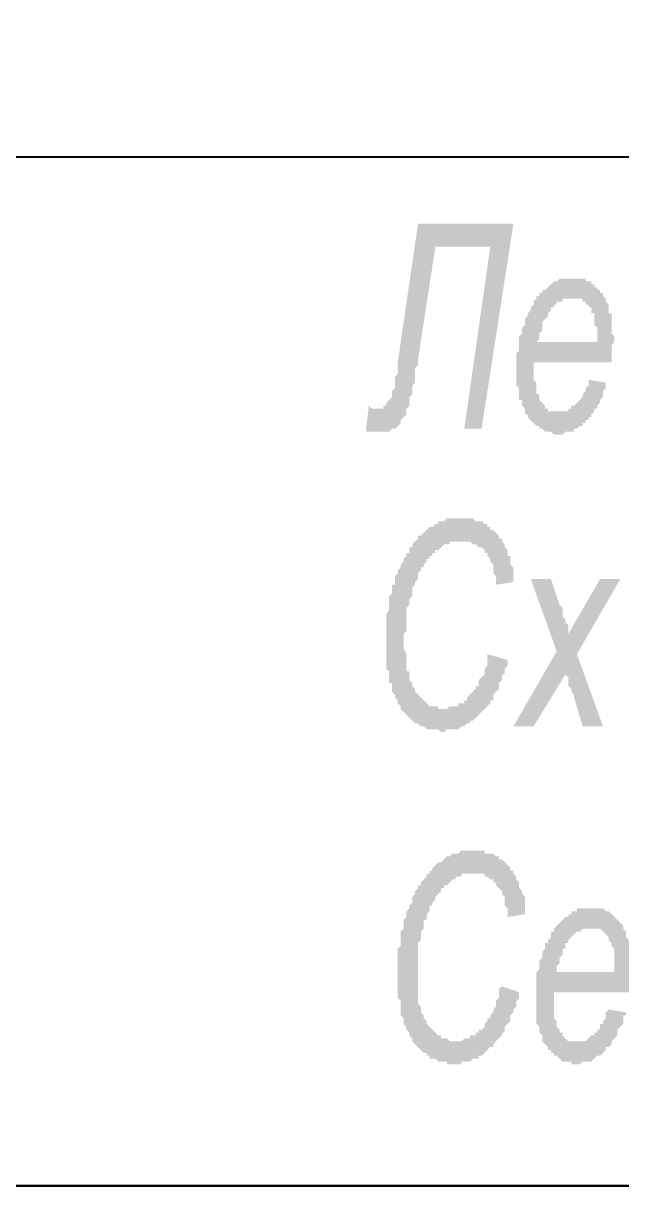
# Model space of a CAD drawing. Header units: millimetres. Extents: x 1372 to 666090, y 1285 to 31551.
# Drawn here: x 574991 to 575854, y 2747 to 4426 of the extents above; entities that cross this region are included whole.
import ezdxf

# ---------------------------------------------------------------- set-up
doc = ezdxf.new("R2010")
doc.units = ezdxf.units.MM
for name, color, linetype in [('PDF _2D-чертеж - Общий_Ном._пера__21', 7, 'Continuous'), ('PDF _75-АЗ Штамп', 7, 'Continuous'), ('PDF _ar_note_Ном._пера__252_Ном._пера__7', 7, 'Continuous')]:
    doc.layers.add(name, color=color, linetype=linetype)

msp = doc.modelspace()

# ---------------------------------------------------------------- hatches: boundary and pattern name
at = {"layer": 'PDF _75-АЗ Штамп', "transparency": 33554559}
for points in [[(575560.3, 4136.2), (575698, 4136.2), (575652.1, 3840.1), (575627.1, 3840.1), (575664.6, 4102.8), (575585.4, 4102.8), (575560.3, 3940.2), (575560.3, 3931.8), (575556.2, 3927.7), (575556.2, 3923.5), (575556.2, 3915.2), (575556.2, 3911), (575556.2, 3906.8), (575552, 3902.7), (575552, 3898.5), (575552, 3894.3), (575552, 3890.1), (575547.8, 3886), (575547.8, 3881.8), (575547.8, 3877.6), (575547.8, 3873.5), (575543.7, 3869.3), (575543.7, 3869.3), (575543.7, 3865.1), (575543.7, 3860.9), (575543.7, 3860.9), (575539.5, 3856.8), (575539.5, 3856.8), (575539.5, 3856.8), (575535.3, 3852.6), (575535.3, 3848.4), (575535.3, 3848.4), (575531.1, 3844.3), (575531.1, 3844.3), (575527, 3840.1), (575522.8, 3840.1), (575522.8, 3840.1), (575518.6, 3835.9), (575514.5, 3835.9), (575514.5, 3835.9), (575510.3, 3835.9), (575506.1, 3835.9), (575501.9, 3835.9), (575501.9, 3835.9), (575501.9, 3835.9), (575497.8, 3835.9), (575497.8, 3835.9), (575493.6, 3835.9), (575489.4, 3835.9), (575485.3, 3835.9), (575485.3, 3840.1), (575489.4, 3873.5), (575493.6, 3869.3), (575497.8, 3869.3), (575501.9, 3869.3), (575501.9, 3869.3), (575506.1, 3869.3), (575506.1, 3869.3), (575506.1, 3869.3), (575510.3, 3869.3), (575510.3, 3873.5), (575514.5, 3873.5), (575514.5, 3877.6), (575518.6, 3881.8), (575518.6, 3881.8), (575518.6, 3881.8), (575522.8, 3886), (575522.8, 3890.1), (575522.8, 3890.1), (575522.8, 3894.3), (575527, 3898.5), (575527, 3902.7), (575527, 3906.8), (575527, 3911), (575527, 3915.2), (575531.1, 3919.3), (575531.1, 3923.5), (575531.1, 3931.8), (575531.1, 3936)], [(575660.4, 3514.8), (575689.6, 3506.4), (575689.6, 3502.3), (575689.6, 3498.1), (575685.5, 3493.9), (575685.5, 3489.8), (575685.5, 3485.6), (575681.3, 3485.6), (575681.3, 3481.4), (575681.3, 3477.2), (575677.1, 3473.1), (575677.1, 3468.9), (575677.1, 3464.7), (575672.9, 3460.6), (575672.9, 3460.6), (575668.8, 3456.4), (575668.8, 3452.2), (575668.8, 3448.1), (575664.6, 3448.1), (575664.6, 3443.9), (575660.4, 3439.7), (575660.4, 3439.7), (575656.3, 3435.5), (575656.3, 3435.5), (575652.1, 3431.4), (575652.1, 3431.4), (575647.9, 3427.2), (575647.9, 3427.2), (575643.7, 3423), (575643.7, 3423), (575639.6, 3418.9), (575635.4, 3418.9), (575635.4, 3414.7), (575631.2, 3414.7), (575631.2, 3414.7), (575627.1, 3410.5), (575622.9, 3410.5), (575622.9, 3410.5), (575618.7, 3406.3), (575614.6, 3406.3), (575614.6, 3406.3), (575610.4, 3406.3), (575606.2, 3406.3), (575606.2, 3406.3), (575602, 3406.3), (575597.9, 3402.2), (575597.9, 3402.2), (575597.9, 3402.2), (575593.7, 3402.2), (575589.5, 3406.3), (575585.4, 3406.3), (575585.4, 3406.3), (575581.2, 3406.3), (575577, 3406.3), (575572.8, 3406.3), (575572.8, 3406.3), (575568.7, 3410.5), (575564.5, 3410.5), (575564.5, 3410.5), (575560.3, 3414.7), (575560.3, 3414.7), (575556.2, 3414.7), (575552, 3418.9), (575552, 3418.9), (575547.8, 3423), (575547.8, 3423), (575543.7, 3427.2), (575543.7, 3427.2), (575539.5, 3431.4), (575539.5, 3431.4), (575535.3, 3435.5), (575535.3, 3435.5), (575535.3, 3439.7), (575531.1, 3443.9), (575531.1, 3443.9), (575531.1, 3448.1), (575527, 3452.2), (575527, 3456.4), (575527, 3456.4), (575522.8, 3460.6), (575522.8, 3464.7), (575522.8, 3468.9), (575522.8, 3473.1), (575518.6, 3473.1), (575518.6, 3477.2), (575518.6, 3481.4), (575518.6, 3485.6), (575518.6, 3489.8), (575514.5, 3493.9), (575514.5, 3498.1), (575514.5, 3502.3), (575514.5, 3506.4), (575514.5, 3510.6), (575514.5, 3514.8), (575514.5, 3519), (575514.5, 3527.3), (575514.5, 3531.5), (575514.5, 3531.5), (575514.5, 3535.6), (575514.5, 3539.8), (575514.5, 3544), (575514.5, 3548.1), (575514.5, 3552.3), (575514.5, 3556.5), (575514.5, 3560.7), (575514.5, 3564.8), (575514.5, 3569), (575514.5, 3573.2), (575518.6, 3577.3), (575518.6, 3581.5), (575518.6, 3585.7), (575518.6, 3589.9), (575518.6, 3594), (575518.6, 3598.2), (575522.8, 3602.4), (575522.8, 3606.5), (575522.8, 3610.7), (575522.8, 3614.9), (575527, 3614.9), (575527, 3619), (575527, 3623.2), (575527, 3627.4), (575531.1, 3631.6), (575531.1, 3635.7), (575531.1, 3635.7), (575535.3, 3639.9), (575535.3, 3644.1), (575539.5, 3648.2), (575539.5, 3648.2), (575539.5, 3652.4), (575543.7, 3656.6), (575543.7, 3660.8), (575547.8, 3660.8), (575547.8, 3664.9), (575547.8, 3669.1), (575552, 3669.1), (575552, 3673.3), (575556.2, 3677.4), (575556.2, 3677.4), (575560.3, 3681.6), (575560.3, 3685.8), (575564.5, 3685.8), (575568.7, 3689.9), (575568.7, 3689.9), (575572.8, 3694.1), (575572.8, 3694.1), (575577, 3698.3), (575577, 3698.3), (575581.2, 3698.3), (575585.4, 3702.5), (575585.4, 3702.5), (575589.5, 3702.5), (575589.5, 3706.6), (575593.7, 3706.6), (575597.9, 3706.6), (575597.9, 3706.6), (575602, 3710.8), (575606.2, 3710.8), (575606.2, 3710.8), (575610.4, 3710.8), (575614.6, 3710.8), (575614.6, 3710.8), (575618.7, 3710.8), (575622.9, 3710.8), (575627.1, 3710.8), (575627.1, 3710.8), (575631.2, 3710.8), (575635.4, 3710.8), (575639.6, 3710.8), (575639.6, 3710.8), (575643.7, 3706.6), (575647.9, 3706.6), (575647.9, 3706.6), (575652.1, 3706.6), (575656.3, 3702.5), (575656.3, 3702.5), (575660.4, 3702.5), (575660.4, 3698.3), (575664.6, 3698.3), (575664.6, 3694.1), (575668.8, 3694.1), (575672.9, 3689.9), (575672.9, 3689.9), (575677.1, 3685.8), (575677.1, 3685.8), (575677.1, 3681.6), (575681.3, 3681.6), (575681.3, 3677.4), (575685.5, 3673.3), (575685.5, 3673.3), (575685.5, 3669.1), (575689.6, 3664.9), (575689.6, 3660.8), (575689.6, 3656.6), (575693.8, 3656.6), (575693.8, 3652.4), (575693.8, 3648.2), (575693.8, 3644.1), (575698, 3639.9), (575698, 3635.7), (575698, 3631.6), (575698, 3627.4), (575698, 3623.2), (575698, 3619), (575698, 3619), (575672.9, 3614.9), (575672.9, 3619), (575672.9, 3623.2), (575672.9, 3627.4), (575668.8, 3631.6), (575668.8, 3635.7), (575668.8, 3639.9), (575668.8, 3644.1), (575664.6, 3648.2), (575664.6, 3648.2), (575664.6, 3652.4), (575660.4, 3656.6), (575660.4, 3660.8), (575656.3, 3660.8), (575656.3, 3660.8), (575656.3, 3664.9), (575652.1, 3669.1), (575652.1, 3669.1), (575647.9, 3669.1), (575643.7, 3673.3), (575643.7, 3673.3), (575639.6, 3673.3), (575635.4, 3677.4), (575635.4, 3677.4), (575631.2, 3677.4), (575627.1, 3677.4), (575627.1, 3677.4), (575622.9, 3677.4), (575618.7, 3677.4), (575618.7, 3677.4), (575614.6, 3677.4), (575610.4, 3677.4), (575610.4, 3677.4), (575606.2, 3677.4), (575606.2, 3673.3), (575602, 3673.3), (575597.9, 3673.3), (575597.9, 3673.3), (575593.7, 3669.1), (575593.7, 3669.1), (575589.5, 3664.9), (575585.4, 3664.9), (575585.4, 3660.8), (575581.2, 3660.8), (575581.2, 3656.6), (575577, 3656.6), (575577, 3652.4), (575572.8, 3652.4), (575572.8, 3648.2), (575568.7, 3644.1), (575568.7, 3639.9), (575564.5, 3639.9), (575564.5, 3635.7), (575560.3, 3631.6), (575560.3, 3631.6), (575560.3, 3627.4), (575560.3, 3623.2), (575556.2, 3619), (575556.2, 3614.9), (575556.2, 3614.9), (575552, 3610.7), (575552, 3606.5), (575552, 3602.4), (575552, 3598.2), (575547.8, 3594), (575547.8, 3589.9), (575547.8, 3585.7), (575547.8, 3585.7), (575543.7, 3581.5), (575543.7, 3577.3), (575543.7, 3573.2), (575543.7, 3569), (575543.7, 3564.8), (575543.7, 3560.7), (575543.7, 3556.5), (575543.7, 3552.3), (575543.7, 3548.1), (575539.5, 3544), (575539.5, 3539.8), (575539.5, 3535.6), (575539.5, 3531.5), (575539.5, 3527.3), (575539.5, 3523.1), (575543.7, 3514.8), (575543.7, 3510.6), (575543.7, 3506.4), (575543.7, 3502.3), (575543.7, 3498.1), (575543.7, 3493.9), (575543.7, 3489.8), (575547.8, 3489.8), (575547.8, 3485.6), (575547.8, 3481.4), (575547.8, 3477.2), (575552, 3473.1), (575552, 3473.1), (575552, 3468.9), (575556.2, 3464.7), (575556.2, 3460.6), (575556.2, 3460.6), (575560.3, 3456.4), (575560.3, 3456.4), (575564.5, 3452.2), (575564.5, 3452.2), (575568.7, 3448.1), (575568.7, 3448.1), (575572.8, 3443.9), (575572.8, 3443.9), (575577, 3439.7), (575581.2, 3439.7), (575581.2, 3439.7), (575585.4, 3439.7), (575589.5, 3439.7), (575589.5, 3435.5), (575593.7, 3435.5), (575597.9, 3435.5), (575597.9, 3435.5), (575602, 3435.5), (575602, 3435.5), (575606.2, 3439.7), (575610.4, 3439.7), (575610.4, 3439.7), (575614.6, 3439.7), (575618.7, 3439.7), (575618.7, 3443.9), (575622.9, 3443.9), (575627.1, 3443.9), (575627.1, 3448.1), (575631.2, 3448.1), (575631.2, 3452.2), (575635.4, 3456.4), (575635.4, 3456.4), (575639.6, 3460.6), (575639.6, 3460.6), (575643.7, 3464.7), (575643.7, 3468.9), (575647.9, 3468.9), (575647.9, 3473.1), (575647.9, 3477.2), (575652.1, 3481.4), (575652.1, 3481.4), (575656.3, 3485.6), (575656.3, 3489.8), (575656.3, 3493.9), (575660.4, 3498.1), (575660.4, 3502.3), (575660.4, 3506.4), (575660.4, 3510.6), (575660.4, 3514.8)], [(575698, 3410.5), (575760.5, 3519), (575723, 3623.2), (575752.2, 3623.2), (575764.7, 3585.7), (575768.9, 3581.5), (575768.9, 3577.3), (575768.9, 3573.2), (575768.9, 3569), (575773, 3564.8), (575773, 3564.8), (575773, 3560.7), (575777.2, 3556.5), (575777.2, 3552.3), (575777.2, 3548.1), (575777.2, 3544), (575823.1, 3623.2), (575852.3, 3623.2), (575789.7, 3514.8), (575827.3, 3410.5), (575798.1, 3410.5), (575785.6, 3452.2), (575785.6, 3456.4), (575781.4, 3460.6), (575781.4, 3464.7), (575781.4, 3464.7), (575777.2, 3468.9), (575777.2, 3473.1), (575777.2, 3477.2), (575777.2, 3481.4), (575773, 3485.6), (575773, 3485.6), (575727.2, 3410.5)], [(575681.3, 3035.2), (575706.3, 3026.8), (575706.3, 3022.6), (575706.3, 3018.5), (575702.1, 3014.3), (575702.1, 3010.1), (575702.1, 3006), (575698, 3001.8), (575698, 3001.8), (575698, 2997.6), (575693.8, 2993.5), (575693.8, 2989.3), (575693.8, 2985.1), (575689.6, 2980.9), (575689.6, 2980.9), (575685.5, 2976.8), (575685.5, 2972.6), (575685.5, 2968.4), (575681.3, 2968.4), (575681.3, 2964.3), (575677.1, 2960.1), (575677.1, 2960.1), (575672.9, 2955.9), (575672.9, 2955.9), (575668.8, 2951.7), (575668.8, 2951.7), (575668.8, 2947.6), (575664.6, 2947.6), (575660.4, 2943.4), (575660.4, 2943.4), (575656.3, 2939.2), (575656.3, 2939.2), (575652.1, 2935.1), (575647.9, 2935.1), (575647.9, 2930.9), (575643.7, 2930.9), (575639.6, 2930.9), (575639.6, 2930.9), (575635.4, 2926.7), (575631.2, 2926.7), (575631.2, 2926.7), (575627.1, 2926.7), (575622.9, 2926.7), (575622.9, 2922.6), (575618.7, 2922.6), (575614.6, 2922.6), (575614.6, 2922.6), (575614.6, 2922.6), (575610.4, 2922.6), (575606.2, 2922.6), (575602, 2922.6), (575602, 2926.7), (575597.9, 2926.7), (575593.7, 2926.7), (575593.7, 2926.7), (575589.5, 2926.7), (575585.4, 2930.9), (575585.4, 2930.9), (575581.2, 2930.9), (575577, 2930.9), (575577, 2935.1), (575572.8, 2935.1), (575572.8, 2939.2), (575568.7, 2939.2), (575564.5, 2943.4), (575564.5, 2943.4), (575560.3, 2947.6), (575560.3, 2947.6), (575556.2, 2951.7), (575556.2, 2951.7), (575552, 2955.9), (575552, 2955.9), (575552, 2960.1), (575547.8, 2964.3), (575547.8, 2964.3), (575547.8, 2968.4), (575543.7, 2972.6), (575543.7, 2972.6), (575543.7, 2976.8), (575539.5, 2980.9), (575539.5, 2985.1), (575539.5, 2989.3), (575539.5, 2989.3), (575535.3, 2993.5), (575535.3, 2997.6), (575535.3, 3001.8), (575535.3, 3006), (575535.3, 3010.1), (575535.3, 3014.3), (575531.1, 3018.5), (575531.1, 3022.6), (575531.1, 3026.8), (575531.1, 3031), (575531.1, 3035.2), (575531.1, 3039.3), (575531.1, 3043.5), (575531.1, 3051.8), (575531.1, 3051.8), (575531.1, 3056), (575531.1, 3060.2), (575531.1, 3064.4), (575531.1, 3068.5), (575531.1, 3072.7), (575531.1, 3076.9), (575531.1, 3081), (575531.1, 3085.2), (575531.1, 3089.4), (575535.3, 3093.5), (575535.3, 3097.7), (575535.3, 3101.9), (575535.3, 3106.1), (575535.3, 3110.2), (575535.3, 3114.4), (575539.5, 3118.6), (575539.5, 3122.7), (575539.5, 3126.9), (575539.5, 3131.1), (575539.5, 3131.1), (575543.7, 3135.3), (575543.7, 3139.4), (575543.7, 3143.6), (575547.8, 3147.8), (575547.8, 3151.9), (575547.8, 3151.9), (575552, 3156.1), (575552, 3160.3), (575552, 3164.4), (575556.2, 3168.6), (575556.2, 3168.6), (575556.2, 3172.8), (575560.3, 3177), (575560.3, 3181.1), (575564.5, 3181.1), (575564.5, 3185.3), (575568.7, 3189.5), (575568.7, 3189.5), (575572.8, 3193.6), (575572.8, 3197.8), (575577, 3197.8), (575577, 3202), (575581.2, 3202), (575581.2, 3206.2), (575585.4, 3210.3), (575585.4, 3210.3), (575589.5, 3214.5), (575589.5, 3214.5), (575593.7, 3214.5), (575597.9, 3218.7), (575597.9, 3218.7), (575602, 3222.8), (575602, 3222.8), (575606.2, 3222.8), (575610.4, 3227), (575610.4, 3227), (575614.6, 3227), (575618.7, 3227), (575618.7, 3227), (575622.9, 3231.2), (575627.1, 3231.2), (575627.1, 3231.2), (575631.2, 3231.2), (575635.4, 3231.2), (575635.4, 3231.2), (575639.6, 3231.2), (575643.7, 3231.2), (575643.7, 3231.2), (575647.9, 3231.2), (575652.1, 3231.2), (575656.3, 3231.2), (575656.3, 3227), (575660.4, 3227), (575664.6, 3227), (575664.6, 3227), (575668.8, 3227), (575672.9, 3222.8), (575672.9, 3222.8), (575677.1, 3222.8), (575677.1, 3218.7), (575681.3, 3218.7), (575685.5, 3214.5), (575685.5, 3214.5), (575689.6, 3210.3), (575689.6, 3210.3), (575693.8, 3206.2), (575693.8, 3206.2), (575693.8, 3202), (575698, 3202), (575698, 3197.8), (575702.1, 3193.6), (575702.1, 3189.5), (575702.1, 3189.5), (575706.3, 3185.3), (575706.3, 3181.1), (575706.3, 3177), (575710.5, 3172.8), (575710.5, 3172.8), (575710.5, 3168.6), (575714.6, 3164.4), (575714.6, 3160.3), (575714.6, 3156.1), (575714.6, 3151.9), (575714.6, 3147.8), (575714.6, 3143.6), (575714.6, 3139.4), (575714.6, 3139.4), (575689.6, 3135.3), (575689.6, 3139.4), (575689.6, 3143.6), (575689.6, 3147.8), (575685.5, 3151.9), (575685.5, 3156.1), (575685.5, 3160.3), (575685.5, 3164.4), (575681.3, 3168.6), (575681.3, 3168.6), (575681.3, 3172.8), (575677.1, 3177), (575677.1, 3177), (575672.9, 3181.1), (575672.9, 3181.1), (575672.9, 3185.3), (575668.8, 3185.3), (575668.8, 3189.5), (575664.6, 3189.5), (575660.4, 3193.6), (575660.4, 3193.6), (575656.3, 3193.6), (575656.3, 3197.8), (575652.1, 3197.8), (575647.9, 3197.8), (575643.7, 3197.8), (575643.7, 3197.8), (575639.6, 3197.8), (575639.6, 3197.8), (575635.4, 3197.8), (575631.2, 3197.8), (575631.2, 3197.8), (575627.1, 3197.8), (575622.9, 3197.8), (575622.9, 3193.6), (575618.7, 3193.6), (575614.6, 3193.6), (575614.6, 3189.5), (575610.4, 3189.5), (575610.4, 3189.5), (575606.2, 3185.3), (575606.2, 3185.3), (575602, 3181.1), (575597.9, 3181.1), (575597.9, 3177), (575593.7, 3177), (575593.7, 3172.8), (575589.5, 3168.6), (575589.5, 3168.6), (575585.4, 3164.4), (575585.4, 3160.3), (575581.2, 3156.1), (575581.2, 3156.1), (575581.2, 3151.9), (575577, 3151.9), (575577, 3147.8), (575577, 3143.6), (575572.8, 3139.4), (575572.8, 3135.3), (575572.8, 3131.1), (575568.7, 3131.1), (575568.7, 3126.9), (575568.7, 3122.7), (575568.7, 3118.6), (575564.5, 3114.4), (575564.5, 3110.2), (575564.5, 3106.1), (575564.5, 3101.9), (575564.5, 3101.9), (575560.3, 3097.7), (575560.3, 3093.5), (575560.3, 3089.4), (575560.3, 3085.2), (575560.3, 3081), (575560.3, 3076.9), (575560.3, 3072.7), (575560.3, 3068.5), (575560.3, 3064.4), (575560.3, 3060.2), (575560.3, 3056), (575560.3, 3051.8), (575560.3, 3047.7), (575560.3, 3039.3), (575560.3, 3035.2), (575560.3, 3031), (575560.3, 3026.8), (575560.3, 3022.6), (575560.3, 3018.5), (575560.3, 3014.3), (575560.3, 3010.1), (575564.5, 3006), (575564.5, 3006), (575564.5, 3001.8), (575564.5, 2997.6), (575568.7, 2993.5), (575568.7, 2989.3), (575568.7, 2989.3), (575572.8, 2985.1), (575572.8, 2980.9), (575572.8, 2980.9), (575577, 2976.8), (575577, 2976.8), (575581.2, 2972.6), (575581.2, 2972.6), (575585.4, 2968.4), (575585.4, 2968.4), (575589.5, 2964.3), (575593.7, 2964.3), (575593.7, 2960.1), (575597.9, 2960.1), (575602, 2960.1), (575602, 2960.1), (575606.2, 2955.9), (575610.4, 2955.9), (575610.4, 2955.9), (575614.6, 2955.9), (575614.6, 2955.9), (575618.7, 2955.9), (575622.9, 2955.9), (575622.9, 2955.9), (575627.1, 2960.1), (575631.2, 2960.1), (575631.2, 2960.1), (575635.4, 2960.1), (575635.4, 2964.3), (575639.6, 2964.3), (575643.7, 2964.3), (575643.7, 2968.4), (575647.9, 2968.4), (575647.9, 2972.6), (575652.1, 2972.6), (575656.3, 2976.8), (575656.3, 2980.9), (575656.3, 2980.9), (575660.4, 2985.1), (575660.4, 2989.3), (575664.6, 2989.3), (575664.6, 2993.5), (575668.8, 2997.6), (575668.8, 3001.8), (575668.8, 3001.8), (575672.9, 3006), (575672.9, 3010.1), (575672.9, 3014.3), (575677.1, 3018.5), (575677.1, 3022.6), (575677.1, 3026.8), (575677.1, 3031), (575681.3, 3035.2)]]:
    msp.add_hatch(color=256, dxfattribs=at).paths.add_polyline_path(points)
h = msp.add_hatch(color=256, dxfattribs=at)
h.paths.add_polyline_path([(575806.4, 3911), (575831.4, 3906.8), (575831.4, 3902.7), (575831.4, 3902.7), (575831.4, 3898.5), (575827.3, 3894.3), (575827.3, 3890.1), (575827.3, 3886), (575823.1, 3881.8), (575823.1, 3881.8), (575823.1, 3877.6), (575818.9, 3873.5), (575818.9, 3869.3), (575814.7, 3869.3), (575814.7, 3865.1), (575810.6, 3860.9), (575810.6, 3856.8), (575806.4, 3856.8), (575806.4, 3852.6), (575802.2, 3852.6), (575802.2, 3848.4), (575798.1, 3848.4), (575798.1, 3844.3), (575793.9, 3844.3), (575789.7, 3840.1), (575789.7, 3840.1), (575785.6, 3840.1), (575785.6, 3835.9), (575781.4, 3835.9), (575777.2, 3835.9), (575777.2, 3835.9), (575773, 3835.9), (575768.9, 3831.8), (575768.9, 3831.8), (575764.7, 3831.8), (575760.5, 3831.8), (575760.5, 3831.8), (575756.4, 3831.8), (575752.2, 3835.9), (575752.2, 3835.9), (575748, 3835.9), (575743.8, 3835.9), (575743.8, 3835.9), (575739.7, 3840.1), (575735.5, 3840.1), (575735.5, 3844.3), (575731.3, 3844.3), (575731.3, 3844.3), (575727.2, 3848.4), (575727.2, 3848.4), (575723, 3852.6), (575723, 3852.6), (575718.8, 3856.8), (575718.8, 3860.9), (575714.6, 3860.9), (575714.6, 3865.1), (575714.6, 3869.3), (575710.5, 3873.5), (575710.5, 3877.6), (575710.5, 3877.6), (575710.5, 3881.8), (575706.3, 3881.8), (575706.3, 3886), (575706.3, 3890.1), (575706.3, 3894.3), (575706.3, 3898.5), (575702.1, 3902.7), (575702.1, 3906.8), (575702.1, 3911), (575702.1, 3915.2), (575702.1, 3919.3), (575702.1, 3923.5), (575702.1, 3923.5), (575702.1, 3927.7), (575702.1, 3931.8), (575702.1, 3936), (575702.1, 3940.2), (575702.1, 3944.4), (575702.1, 3948.5), (575706.3, 3952.7), (575706.3, 3956.9), (575706.3, 3961), (575706.3, 3965.2), (575706.3, 3969.4), (575706.3, 3973.6), (575710.5, 3977.7), (575710.5, 3981.9), (575710.5, 3986.1), (575710.5, 3986.1), (575714.6, 3990.2), (575714.6, 3994.4), (575714.6, 3998.6), (575718.8, 4002.7), (575718.8, 4002.7), (575718.8, 4006.9), (575723, 4011.1), (575723, 4015.3), (575727.2, 4019.4), (575727.2, 4023.6), (575727.2, 4023.6), (575731.3, 4027.8), (575731.3, 4031.9), (575735.5, 4031.9), (575735.5, 4036.1), (575739.7, 4036.1), (575739.7, 4040.3), (575743.8, 4040.3), (575743.8, 4040.3), (575748, 4044.5), (575748, 4044.5), (575752.2, 4048.6), (575752.2, 4048.6), (575756.4, 4052.8), (575760.5, 4052.8), (575760.5, 4052.8), (575764.7, 4057), (575768.9, 4057), (575768.9, 4057), (575773, 4057), (575777.2, 4057), (575777.2, 4057), (575781.4, 4057), (575781.4, 4057), (575785.6, 4057), (575789.7, 4057), (575793.9, 4057), (575793.9, 4057), (575798.1, 4057), (575802.2, 4057), (575802.2, 4052.8), (575806.4, 4052.8), (575810.6, 4052.8), (575810.6, 4048.6), (575814.7, 4048.6), (575814.7, 4044.5), (575818.9, 4044.5), (575818.9, 4040.3), (575823.1, 4040.3), (575823.1, 4036.1), (575827.3, 4036.1), (575827.3, 4031.9), (575831.4, 4027.8), (575831.4, 4023.6), (575831.4, 4023.6), (575835.6, 4019.4), (575835.6, 4015.3), (575835.6, 4011.1), (575835.6, 4006.9), (575839.8, 4006.9), (575839.8, 4002.7), (575839.8, 3998.6), (575839.8, 3994.4), (575839.8, 3990.2), (575839.8, 3986.1), (575839.8, 3981.9), (575839.8, 3977.7), (575843.9, 3973.6), (575843.9, 3969.4), (575843.9, 3965.2), (575839.8, 3961), (575839.8, 3956.9), (575839.8, 3952.7), (575839.8, 3948.5), (575839.8, 3944.4), (575839.8, 3940.2), (575839.8, 3936), (575727.2, 3936), (575727.2, 3931.8), (575727.2, 3927.7), (575727.2, 3923.5), (575727.2, 3919.3), (575727.2, 3915.2), (575727.2, 3911), (575731.3, 3906.8), (575731.3, 3902.7), (575731.3, 3898.5), (575731.3, 3894.3), (575731.3, 3890.1), (575735.5, 3890.1), (575735.5, 3886), (575735.5, 3881.8), (575739.7, 3877.6), (575739.7, 3877.6), (575739.7, 3877.6), (575743.8, 3873.5), (575743.8, 3869.3), (575748, 3869.3), (575748, 3865.1), (575752.2, 3865.1), (575756.4, 3865.1), (575756.4, 3865.1), (575760.5, 3865.1), (575760.5, 3865.1), (575764.7, 3865.1), (575768.9, 3865.1), (575768.9, 3865.1), (575773, 3865.1), (575777.2, 3865.1), (575777.2, 3869.3), (575781.4, 3869.3), (575781.4, 3873.5), (575785.6, 3873.5), (575789.7, 3877.6), (575789.7, 3877.6), (575793.9, 3881.8), (575793.9, 3881.8), (575798.1, 3886), (575798.1, 3890.1), (575798.1, 3890.1), (575802.2, 3894.3), (575802.2, 3898.5), (575806.4, 3902.7), (575806.4, 3906.8), (575806.4, 3911), (575806.4, 3911)], flags=0)
h.paths.add_polyline_path([(575731.3, 3965.2), (575818.9, 3965.2), (575818.9, 3969.4), (575818.9, 3973.6), (575818.9, 3977.7), (575818.9, 3981.9), (575818.9, 3986.1), (575814.7, 3990.2), (575814.7, 3994.4), (575814.7, 3998.6), (575814.7, 4002.7), (575814.7, 4006.9), (575810.6, 4006.9), (575810.6, 4011.1), (575810.6, 4015.3), (575806.4, 4015.3), (575806.4, 4019.4), (575802.2, 4019.4), (575802.2, 4023.6), (575798.1, 4023.6), (575798.1, 4027.8), (575793.9, 4027.8), (575789.7, 4027.8), (575789.7, 4027.8), (575785.6, 4027.8), (575781.4, 4027.8), (575781.4, 4027.8), (575777.2, 4027.8), (575773, 4027.8), (575773, 4027.8), (575768.9, 4027.8), (575768.9, 4023.6), (575764.7, 4023.6), (575760.5, 4023.6), (575760.5, 4019.4), (575756.4, 4019.4), (575756.4, 4015.3), (575752.2, 4015.3), (575752.2, 4011.1), (575748, 4006.9), (575748, 4006.9), (575748, 4002.7), (575743.8, 3998.6), (575743.8, 3998.6), (575739.7, 3994.4), (575739.7, 3990.2), (575739.7, 3986.1), (575739.7, 3981.9), (575735.5, 3977.7), (575735.5, 3973.6), (575735.5, 3969.4), (575731.3, 3965.2), (575731.3, 3965.2)], flags=0)
h = msp.add_hatch(color=256, dxfattribs=at)
h.paths.add_polyline_path([(575835.6, 3001.8), (575860.6, 2997.6), (575860.6, 2993.5), (575856.5, 2993.5), (575856.5, 2989.3), (575856.5, 2985.1), (575856.5, 2980.9), (575852.3, 2976.8), (575852.3, 2976.8), (575848.1, 2972.6), (575848.1, 2968.4), (575848.1, 2964.3), (575843.9, 2960.1), (575843.9, 2960.1), (575839.8, 2955.9), (575839.8, 2951.7), (575835.6, 2947.6), (575835.6, 2947.6), (575831.4, 2947.6), (575831.4, 2943.4), (575827.3, 2939.2), (575827.3, 2939.2), (575823.1, 2935.1), (575818.9, 2935.1), (575818.9, 2935.1), (575814.7, 2930.9), (575814.7, 2930.9), (575810.6, 2926.7), (575806.4, 2926.7), (575806.4, 2926.7), (575802.2, 2926.7), (575798.1, 2926.7), (575798.1, 2926.7), (575793.9, 2922.6), (575789.7, 2922.6), (575789.7, 2922.6), (575785.6, 2922.6), (575781.4, 2922.6), (575781.4, 2926.7), (575777.2, 2926.7), (575773, 2926.7), (575773, 2926.7), (575768.9, 2926.7), (575764.7, 2930.9), (575764.7, 2930.9), (575760.5, 2935.1), (575756.4, 2935.1), (575756.4, 2935.1), (575756.4, 2939.2), (575752.2, 2939.2), (575752.2, 2943.4), (575748, 2943.4), (575748, 2947.6), (575743.8, 2951.7), (575743.8, 2951.7), (575739.7, 2955.9), (575739.7, 2960.1), (575739.7, 2964.3), (575735.5, 2968.4), (575735.5, 2968.4), (575735.5, 2972.6), (575735.5, 2972.6), (575735.5, 2976.8), (575731.3, 2980.9), (575731.3, 2985.1), (575731.3, 2989.3), (575731.3, 2993.5), (575731.3, 2997.6), (575731.3, 3001.8), (575731.3, 3006), (575731.3, 3010.1), (575731.3, 3014.3), (575731.3, 3014.3), (575731.3, 3018.5), (575731.3, 3022.6), (575731.3, 3026.8), (575731.3, 3031), (575731.3, 3035.2), (575731.3, 3039.3), (575731.3, 3043.5), (575731.3, 3047.7), (575731.3, 3051.8), (575731.3, 3056), (575735.5, 3060.2), (575735.5, 3064.4), (575735.5, 3068.5), (575735.5, 3072.7), (575739.7, 3076.9), (575739.7, 3076.9), (575739.7, 3081), (575739.7, 3085.2), (575743.8, 3089.4), (575743.8, 3093.5), (575743.8, 3097.7), (575748, 3097.7), (575748, 3101.9), (575752.2, 3106.1), (575752.2, 3110.2), (575752.2, 3114.4), (575756.4, 3114.4), (575756.4, 3118.6), (575760.5, 3122.7), (575760.5, 3122.7), (575764.7, 3126.9), (575764.7, 3126.9), (575768.9, 3131.1), (575768.9, 3131.1), (575768.9, 3131.1), (575773, 3135.3), (575777.2, 3135.3), (575777.2, 3139.4), (575781.4, 3139.4), (575781.4, 3143.6), (575785.6, 3143.6), (575789.7, 3143.6), (575789.7, 3147.8), (575793.9, 3147.8), (575798.1, 3147.8), (575798.1, 3147.8), (575802.2, 3147.8), (575806.4, 3147.8), (575806.4, 3147.8), (575810.6, 3147.8), (575814.7, 3147.8), (575814.7, 3147.8), (575818.9, 3147.8), (575823.1, 3147.8), (575823.1, 3147.8), (575827.3, 3147.8), (575831.4, 3143.6), (575831.4, 3143.6), (575835.6, 3143.6), (575839.8, 3139.4), (575839.8, 3139.4), (575843.9, 3135.3), (575843.9, 3135.3), (575848.1, 3131.1), (575848.1, 3131.1), (575852.3, 3126.9), (575852.3, 3126.9), (575856.5, 3122.7), (575856.5, 3118.6), (575856.5, 3118.6), (575860.6, 3114.4), (575860.6, 3110.2), (575860.6, 3106.1), (575864.8, 3101.9), (575864.8, 3097.7), (575864.8, 3097.7), (575864.8, 3093.5), (575864.8, 3089.4), (575869, 3085.2), (575869, 3081), (575869, 3076.9), (575869, 3072.7), (575869, 3068.5), (575869, 3064.4), (575869, 3060.2), (575869, 3056), (575869, 3051.8), (575869, 3047.7), (575869, 3043.5), (575869, 3039.3), (575869, 3035.2), (575869, 3031), (575864.8, 3026.8), (575756.4, 3026.8), (575756.4, 3022.6), (575756.4, 3018.5), (575756.4, 3014.3), (575756.4, 3010.1), (575756.4, 3006), (575756.4, 3001.8), (575756.4, 2997.6), (575756.4, 2993.5), (575756.4, 2989.3), (575760.5, 2985.1), (575760.5, 2980.9), (575760.5, 2980.9), (575760.5, 2976.8), (575764.7, 2972.6), (575764.7, 2972.6), (575764.7, 2968.4), (575768.9, 2968.4), (575768.9, 2964.3), (575773, 2960.1), (575773, 2960.1), (575777.2, 2955.9), (575777.2, 2955.9), (575781.4, 2955.9), (575785.6, 2955.9), (575785.6, 2955.9), (575789.7, 2955.9), (575789.7, 2955.9), (575793.9, 2955.9), (575798.1, 2955.9), (575798.1, 2955.9), (575802.2, 2955.9), (575806.4, 2960.1), (575806.4, 2960.1), (575810.6, 2964.3), (575814.7, 2964.3), (575814.7, 2968.4), (575818.9, 2968.4), (575818.9, 2972.6), (575823.1, 2972.6), (575823.1, 2976.8), (575823.1, 2980.9), (575827.3, 2980.9), (575827.3, 2985.1), (575831.4, 2989.3), (575831.4, 2993.5), (575831.4, 2997.6), (575835.6, 3001.8), (575835.6, 3001.8)], flags=0)
h.paths.add_polyline_path([(575760.5, 3056), (575843.9, 3056), (575843.9, 3060.2), (575843.9, 3064.4), (575843.9, 3068.5), (575843.9, 3072.7), (575843.9, 3076.9), (575843.9, 3081), (575843.9, 3085.2), (575843.9, 3089.4), (575839.8, 3093.5), (575839.8, 3097.7), (575839.8, 3097.7), (575835.6, 3101.9), (575835.6, 3106.1), (575835.6, 3106.1), (575831.4, 3110.2), (575831.4, 3110.2), (575827.3, 3114.4), (575827.3, 3114.4), (575823.1, 3118.6), (575823.1, 3118.6), (575818.9, 3118.6), (575814.7, 3118.6), (575810.6, 3118.6), (575810.6, 3118.6), (575806.4, 3118.6), (575806.4, 3118.6), (575802.2, 3118.6), (575798.1, 3118.6), (575798.1, 3118.6), (575793.9, 3114.4), (575789.7, 3114.4), (575789.7, 3114.4), (575785.6, 3110.2), (575785.6, 3110.2), (575781.4, 3106.1), (575781.4, 3106.1), (575777.2, 3101.9), (575777.2, 3097.7), (575773, 3097.7), (575773, 3093.5), (575773, 3089.4), (575768.9, 3089.4), (575768.9, 3085.2), (575768.9, 3081), (575764.7, 3076.9), (575764.7, 3072.7), (575764.7, 3068.5), (575760.5, 3064.4), (575760.5, 3060.2), (575760.5, 3056), (575760.5, 3056)], flags=0)

# ---------------------------------------------------------------- linework, layer by layer
at = {"layer": 'PDF _2D-чертеж - Общий_Ном._пера__21', "lineweight": 40}
for points in [[(547721.3, 30861.7), (586825.2, 30861.7), (586825.2, 2747.4), (547721.3, 2747.4)], [(586825.2, 8190.1), (586825.2, 2747.4), (568511.9, 2747.4), (568511.9, 8190.1), (586825.2, 8190.1), (586825.2, 2747.4), (568511.9, 2747.4), (568511.9, 8190.1), (586825.2, 8190.1), (568511.9, 8190.1), (568511.9, 2747.4), (586825.2, 2747.4)], [(586825.2, 8190.1), (568511.9, 8190.1), (568511.9, 2747.4), (586825.2, 2747.4)]]:
    msp.add_lwpolyline(points, close=True, dxfattribs=at)
msp.add_lwpolyline([(586825.2, 4232.1), (574947.3, 4232.1)], dxfattribs=at)
at = {"layer": 'PDF _ar_note_Ном._пера__252_Ном._пера__7', "lineweight": 20}
msp.add_lwpolyline([(568511.9, 2747.4), (586825.2, 2747.4), (586825.2, 8190.1)], dxfattribs=at)

doc.saveas('drawing.dxf')
